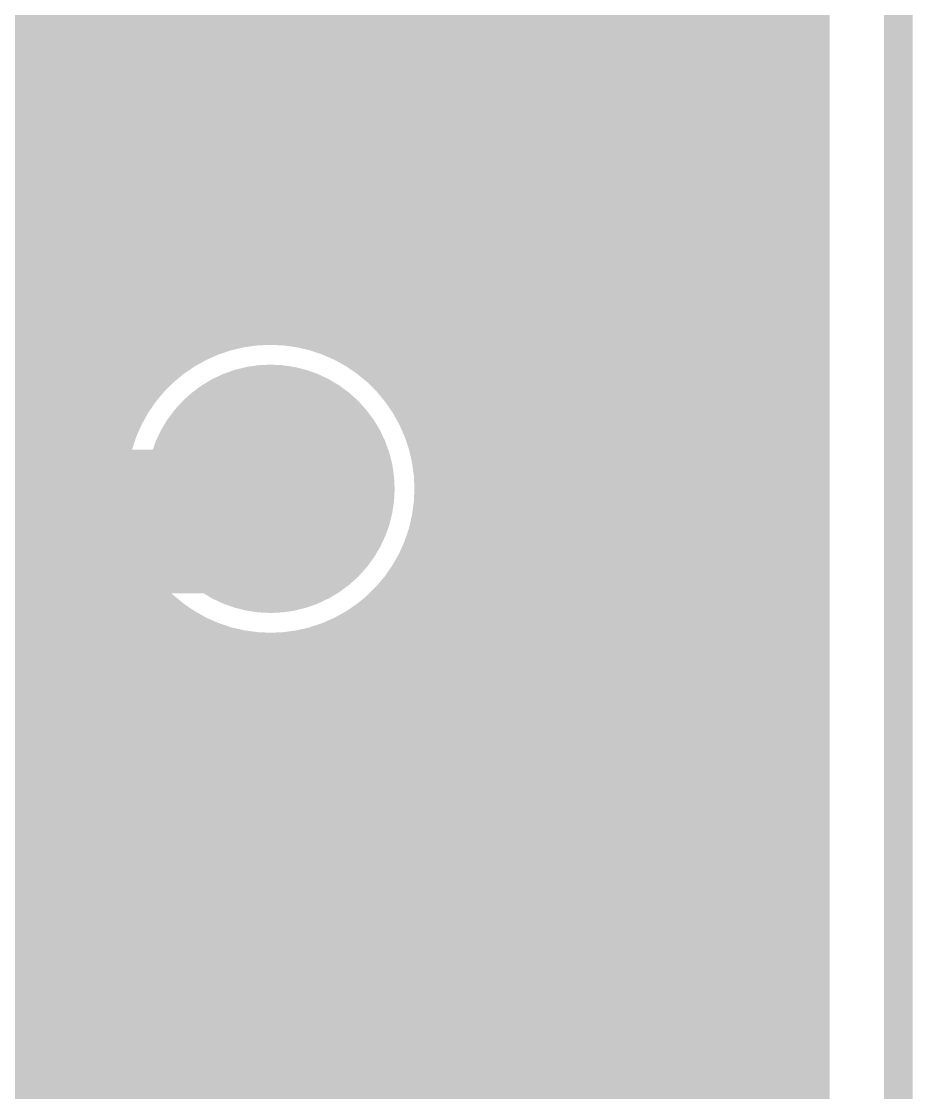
# Model space of a CAD drawing. Extents: x -5 to 208, y -5 to 206.
# Drawn here: x 89.23 to 97.13, y 78.47 to 87.96 of the extents above; entities that cross this region are included whole.
import ezdxf

# ---------------------------------------------------------------- set-up
doc = ezdxf.new("R2010")
doc.units = 0
doc.header["$MEASUREMENT"] = 0
doc.layers.get('0').update_dxf_attribs({"linetype": 'CONTINUOUS'})
for name, color, linetype in [('22-301-0_BOT', 7, 'CONTINUOUS'), ('22-301-0_DRD', 7, 'CONTINUOUS'), ('22-301-0_IN1', 1, 'CONTINUOUS'), ('22-301-0_IN2', 4, 'CONTINUOUS'), ('22-301-0_SMB', 3, 'CONTINUOUS'), ('22-301-0_SMT', 5, 'CONTINUOUS'), ('22-301-0_SST', 14, 'CONTINUOUS'), ('22-301-0_TOP', 9, 'CONTINUOUS'), ('THRUHOLE_TAP', 13, 'CONTINUOUS')]:
    doc.layers.add(name, color=color, linetype=linetype)

# ---------------------------------------------------------------- blocks, each defined once
blk = doc.blocks.new('ROUND_45')
at = {"const_width": 1.09982}
blk.add_lwpolyline([(-0.54991, 0, 1), (0.54991, 0, 1)], format="xyb", close=True, dxfattribs=at)
blk = doc.blocks.new('ROUND_79')
at = {"const_width": 0.54991}
blk.add_lwpolyline([(-0.274954, 0, 1), (0.274954, 0, 1)], format="xyb", close=True, dxfattribs=at)

msp = doc.modelspace()

# ---------------------------------------------------------------- linework, layer by layer
at = {"layer": '22-301-0_BOT', "const_width": 0.254}
for points in [[(89.13622, 106.299), (89.13622, 86.868)], [(89.36482, 106.299), (89.36482, 86.868)], [(89.59342, 106.299), (89.59342, 86.868)], [(89.82202, 106.299), (89.82202, 86.868)], [(90.05062, 106.299), (90.05062, 86.868)], [(90.27922, 106.299), (90.27922, 86.868)], [(90.50782, 106.299), (90.50782, 86.868)], [(90.73642, 106.299), (90.73642, 86.868)], [(90.96502, 106.299), (90.96502, 86.868)], [(91.19362, 106.299), (91.19362, 86.868)], [(91.42222, 106.299), (91.42222, 86.868)], [(91.65082, 106.299), (91.65082, 86.868)], [(91.87942, 106.299), (91.87942, 86.868)], [(92.10802, 106.299), (92.10802, 86.868)], [(92.33662, 106.299), (92.33662, 86.868)], [(92.56522, 106.299), (92.56522, 86.868)], [(92.79382, 106.299), (92.79382, 86.868)], [(93.02242, 106.299), (93.02242, 86.868)], [(93.25102, 106.299), (93.25102, 86.868)], [(93.47962, 106.299), (93.47962, 86.868)], [(93.70822, 106.299), (93.70822, 86.868)], [(93.93682, 106.299), (93.93682, 86.868)], [(94.16542, 106.299), (94.16542, 86.868)], [(94.39402, 106.299), (94.39402, 86.868)], [(94.62262, 106.299), (94.62262, 86.868)], [(94.85122, 106.299), (94.85122, 86.868)], [(94.996, 106.299), (94.996, 86.868)], [(95.631, 106.299), (95.631, 87.249)], [(94.996, 87.884), (75.09002, 87.884)], [(94.996, 87.6554), (75.09002, 87.6554)], [(94.996, 87.4268), (75.09002, 87.4268)], [(94.996, 87.1982), (75.09002, 87.1982)], [(94.996, 86.9696), (75.09002, 86.9696)], [(95.123, 86.868), (75.09002, 86.868)], [(95.123, 86.868), (94.996, 86.868)], [(95.631, 86.487), (95.631, 78.8035)], [(95.4278, 86.31174), (95.4278, 78.8035)], [(95.123, 86.233), (78.12786, 86.233)], [(89.2556, 86.233), (89.2556, 78.8035)], [(89.4842, 86.233), (89.4842, 78.8035)], [(89.7128, 86.233), (89.7128, 78.8035)], [(89.9414, 86.233), (89.9414, 84.40166)], [(90.17, 86.233), (90.17, 84.80552)], [(90.3986, 86.233), (90.3986, 85.04428)], [(90.6272, 86.233), (90.6272, 85.20684)], [(90.8558, 86.233), (90.8558, 85.3186)], [(91.0844, 86.233), (91.0844, 85.38718)], [(91.313, 86.233), (91.313, 85.42274)], [(91.5416, 86.233), (91.5416, 85.42528)], [(91.7702, 86.233), (91.7702, 85.39226)], [(91.9988, 86.233), (91.9988, 85.32622)], [(92.2274, 86.233), (92.2274, 85.22208)], [(92.456, 86.233), (92.456, 85.0646)], [(92.6846, 86.233), (92.6846, 84.83854)], [(92.9132, 86.233), (92.9132, 84.46262)], [(93.1418, 86.233), (93.1418, 78.8035)], [(93.3704, 86.233), (93.3704, 78.8035)], [(93.599, 86.233), (93.599, 78.8035)], [(93.8276, 86.233), (93.8276, 78.8035)], [(94.0562, 86.233), (94.0562, 78.8035)], [(94.2848, 86.233), (94.2848, 78.8035)], [(94.5134, 86.233), (94.5134, 78.8035)], [(94.742, 86.233), (94.742, 78.8035)], [(94.9706, 86.233), (94.9706, 78.8035)], [(95.631, 86.233), (95.123, 86.233)], [(95.1992, 86.23808), (95.1992, 78.8035)], [(95.631, 86.0044), (78.35646, 86.0044)], [(95.631, 85.7758), (78.58506, 85.7758)], [(95.631, 85.5472), (78.81366, 85.5472)], [(90.85834, 85.3186), (79.95666, 85.3186)], [(95.631, 85.3186), (92.02166, 85.3186)], [(90.45448, 85.09), (80.36052, 85.09)], [(95.631, 85.09), (92.42552, 85.09)], [(90.21572, 84.8614), (80.59928, 84.8614)], [(95.631, 84.8614), (92.66428, 84.8614)], [(90.05316, 84.6328), (80.76184, 84.6328)], [(95.631, 84.6328), (92.82684, 84.6328)], [(89.9414, 84.4042), (80.8736, 84.4042)], [(95.631, 84.4042), (92.9386, 84.4042)], [(89.87282, 84.1756), (80.94218, 84.1756)], [(95.631, 84.1756), (93.00718, 84.1756)], [(89.83726, 83.947), (80.97774, 83.947)], [(95.631, 83.947), (93.04274, 83.947)], [(89.83472, 83.7184), (80.98028, 83.7184)], [(95.631, 83.7184), (93.04528, 83.7184)], [(89.8652, 83.4898), (80.94726, 83.4898)], [(95.631, 83.4898), (93.01226, 83.4898)], [(89.93124, 83.2612), (80.88122, 83.2612)], [(89.9414, 83.23834), (89.9414, 78.8035)], [(95.631, 83.2612), (92.94622, 83.2612)], [(92.9132, 83.17484), (92.9132, 78.8035)], [(90.03792, 83.0326), (80.77708, 83.0326)], [(95.631, 83.0326), (92.84208, 83.0326)], [(90.19286, 82.804), (80.6196, 82.804)], [(90.17, 82.83448), (90.17, 78.8035)], [(95.631, 82.804), (92.6846, 82.804)], [(92.6846, 82.80146), (92.6846, 78.8035)], [(90.42146, 82.5754), (80.39354, 82.5754)], [(90.3986, 82.59572), (90.3986, 78.8035)], [(92.456, 82.57286), (92.456, 78.8035)], [(95.631, 82.5754), (92.45854, 82.5754)], [(90.6272, 82.43316), (90.6272, 78.8035)], [(92.2274, 82.41792), (92.2274, 78.8035)], [(90.79484, 82.3468), (80.01762, 82.3468)], [(95.631, 82.3468), (92.08262, 82.3468)], [(90.8558, 82.3214), (90.8558, 78.8035)], [(91.0844, 82.25282), (91.0844, 78.8035)], [(91.7702, 82.2452), (91.7702, 78.8035)], [(91.9988, 82.31124), (91.9988, 78.8035)], [(91.313, 82.21726), (91.313, 78.8035)], [(91.5416, 82.21472), (91.5416, 78.8035)], [(95.631, 82.1182), (69.215, 82.1182)], [(95.631, 81.8896), (69.215, 81.8896)], [(95.631, 81.661), (69.215, 81.661)], [(95.631, 81.4324), (69.215, 81.4324)], [(95.631, 81.2038), (69.215, 81.2038)], [(95.631, 80.9752), (69.215, 80.9752)], [(95.631, 80.7466), (69.215, 80.7466)], [(95.631, 80.518), (69.18706, 80.518)], [(95.631, 80.2894), (69.10832, 80.2894)], [(95.631, 80.0608), (68.96608, 80.0608)], [(95.631, 79.8322), (68.74764, 79.8322)], [(95.631, 79.6036), (68.51904, 79.6036)], [(95.631, 79.375), (68.29044, 79.375)], [(95.631, 79.1464), (68.06184, 79.1464)], [(95.631, 78.9178), (71.7169, 78.9178)], [(95.631, 78.8035), (75.72502, 78.8035)]]:
    msp.add_lwpolyline(points, dxfattribs=at)
for points in [[(95.123, 86.233, 0.236068), (95.631, 86.487)], [(91.44, 85.42782, 0.4142136), (89.83218, 83.82)], [(93.04782, 83.82, 0.4142136), (91.44, 85.42782)], [(89.83218, 83.82, 0.4142136), (91.44, 82.21218)], [(91.44, 82.21218, 0.4142136), (93.04782, 83.82)]]:
    msp.add_lwpolyline(points, format="xyb", dxfattribs=at)
at = {"layer": '22-301-0_DRD', "const_width": 0.254}
for points in [[(97.00006, -2.99974), (97.00006, 118.00078)], [(90.805, 84.455), (90.805, 83.185)], [(92.075, 84.455), (90.805, 84.455)], [(92.075, 84.455), (90.805, 83.185)], [(92.075, 83.185), (90.805, 84.455)], [(92.075, 83.185), (92.075, 84.455)], [(90.805, 83.185), (92.075, 83.185)]]:
    msp.add_lwpolyline(points, dxfattribs=at)
at = {"layer": '22-301-0_IN1'}
for points, const_width in [([(91.2876, 140.41628), (91.2876, 85.2424)], 0.254), ([(91.5162, 140.44676), (91.5162, 85.24748)], 0.254), ([(91.9988, 0), (92.075, 0), (94.94012, 2.86512), (94.94012, 124.9807)], 1.27), ([(89.2302, 97.51314), (89.2302, 72.04202)], 0.254), ([(91.059, 97.37852), (91.059, 85.19668)], 0.254), ([(89.4588, 97.1169), (89.4588, 71.92518)], 0.254), ([(90.8304, 97.0661), (90.8304, 85.11286)], 0.254), ([(89.6874, 96.93656), (89.6874, 71.70166)], 0.254), ([(89.916, 96.84258), (89.916, 27.686)], 0.254), ([(90.6018, 96.91116), (90.6018, 84.97824)], 0.254), ([(90.1446, 96.80956), (90.1446, 84.42452)], 0.254), ([(90.3732, 96.83242), (90.3732, 84.7725)], 0.254), ([(91.7448, 90.00236), (91.7448, 85.217)], 0.254), ([(93.599, 89.75852), (93.599, 76.61148)], 0.254), ([(93.5736, 89.70772), (93.5736, 76.66228)], 0.254), ([(91.9734, 89.52484), (91.9734, 85.14588)], 0.254), ([(93.345, 89.42324), (93.345, 76.94422)], 0.254), ([(92.202, 89.3318), (92.202, 85.02904)], 0.254), ([(93.1164, 89.27846), (93.1164, 77.09154)], 0.254), ([(92.4306, 89.2302), (92.4306, 84.85124)], 0.254), ([(92.6592, 89.1921), (92.6592, 84.56676)], 0.254), ([(92.8878, 89.20734), (92.8878, 77.16266)], 0.254), ([(93.599, 88.0364), (4.191, 88.0364)], 0.254), ([(93.599, 87.8078), (4.191, 87.8078)], 0.254), ([(93.599, 87.5792), (4.191, 87.5792)], 0.254), ([(93.599, 87.3506), (4.191, 87.3506)], 0.254), ([(93.599, 87.122), (4.191, 87.122)], 0.254), ([(93.599, 86.8934), (4.191, 86.8934)], 0.254), ([(93.599, 86.6648), (4.191, 86.6648)], 0.254), ([(93.599, 86.4362), (4.191, 86.4362)], 0.254), ([(93.599, 86.2076), (4.191, 86.2076)], 0.254), ([(93.599, 85.979), (4.191, 85.979)], 0.254), ([(93.599, 85.7504), (4.191, 85.7504)], 0.254), ([(93.599, 85.5218), (4.191, 85.5218)], 0.254), ([(93.599, 85.2932), (4.191, 85.2932)], 0.254), ([(90.73642, 85.0646), (80.07858, 85.0646)], 0.254), ([(93.599, 85.0646), (92.14358, 85.0646)], 0.254), ([(90.43416, 84.836), (80.38084, 84.836)], 0.254), ([(93.599, 84.836), (92.44584, 84.836)], 0.254), ([(90.2462, 84.6074), (80.5688, 84.6074)], 0.254), ([(93.599, 84.6074), (92.6338, 84.6074)], 0.254), ([(90.12428, 84.3788), (80.69072, 84.3788)], 0.254), ([(93.599, 84.3788), (92.75572, 84.3788)], 0.254), ([(90.04808, 84.1502), (80.76692, 84.1502)], 0.254), ([(93.599, 84.1502), (92.83192, 84.1502)], 0.254), ([(90.01252, 83.9216), (80.79994, 83.9216)], 0.254), ([(93.599, 83.9216), (92.86494, 83.9216)], 0.254), ([(90.01506, 83.693), (80.79994, 83.693)], 0.254), ([(93.599, 83.693), (92.86494, 83.693)], 0.254), ([(90.0557, 83.4644), (80.7593, 83.4644)], 0.254), ([(93.599, 83.4644), (92.8243, 83.4644)], 0.254), ([(90.13444, 83.2358), (80.68056, 83.2358)], 0.254), ([(90.1446, 83.21294), (90.1446, 27.686)], 0.254), ([(93.599, 83.2358), (92.74556, 83.2358)], 0.254), ([(90.26398, 83.0072), (80.55102, 83.0072)], 0.254), ([(93.599, 83.0072), (92.61602, 83.0072)], 0.254), ([(92.6592, 83.07324), (92.6592, 77.1779)], 0.254), ([(90.3732, 82.8675), (90.3732, 27.686)], 0.254), ([(90.45956, 82.7786), (80.35544, 82.7786)], 0.254), ([(93.599, 82.7786), (92.42044, 82.7786)], 0.254), ([(92.4306, 82.78876), (92.4306, 77.13726)], 0.254), ([(90.6018, 82.66176), (90.6018, 27.686)], 0.254), ([(92.202, 82.60842), (92.202, 77.0382)], 0.254), ([(90.78214, 82.55), (80.03286, 82.55)], 0.254), ([(90.8304, 82.52714), (90.8304, 27.686)], 0.254), ([(93.599, 82.55), (92.09786, 82.55)], 0.254), ([(91.059, 82.44078), (91.059, 27.686)], 0.254), ([(91.7448, 82.423), (91.7448, 76.36764)], 0.254), ([(91.9734, 82.49158), (91.9734, 76.84516)], 0.254), ([(91.2876, 82.3976), (91.2876, 27.686)], 0.254), ([(91.5162, 82.39252), (91.5162, 27.686)], 0.254), ([(93.599, 82.3214), (31.16326, 82.3214)], 0.254), ([(93.599, 82.0928), (30.97784, 82.0928)], 0.254), ([(93.599, 81.8642), (15.24, 81.8642)], 0.254), ([(93.599, 81.6356), (15.24, 81.6356)], 0.254), ([(93.599, 81.407), (15.24, 81.407)], 0.254), ([(93.599, 81.1784), (15.24, 81.1784)], 0.254), ([(93.599, 80.9498), (15.24, 80.9498)], 0.254), ([(93.599, 80.7212), (15.24, 80.7212)], 0.254), ([(93.599, 80.4926), (15.24, 80.4926)], 0.254), ([(93.599, 80.264), (15.24, 80.264)], 0.254), ([(93.599, 80.0354), (15.24, 80.0354)], 0.254), ([(93.599, 79.8068), (15.24, 79.8068)], 0.254), ([(93.599, 79.5782), (15.24, 79.5782)], 0.254), ([(93.599, 79.3496), (15.24, 79.3496)], 0.254), ([(93.599, 79.121), (15.24, 79.121)], 0.254), ([(93.599, 78.8924), (34.63544, 78.8924)], 0.254), ([(93.599, 78.6638), (34.82086, 78.6638)], 0.254), ([(93.599, 78.4352), (34.88944, 78.4352)], 0.254)]:
    msp.add_lwpolyline(points, dxfattribs=dict(at, const_width=const_width))
at = {"layer": '22-301-0_IN1', "const_width": 0.254}
for points in [[(91.44, 85.25002, 0.4142136), (90.00998, 83.82)], [(92.87002, 83.82, 0.4142136), (91.44, 85.25002)], [(90.00998, 83.82, 0.4142136), (91.44, 82.38998)], [(91.44, 82.38998, 0.4142136), (92.87002, 83.82)]]:
    msp.add_lwpolyline(points, format="xyb", dxfattribs=at)
at = {"layer": '22-301-0_IN2', "const_width": 0.254}
for points in [[(91.2876, 135.4328), (91.2876, 85.2424)], [(91.5162, 135.4328), (91.5162, 85.24748)], [(93.8022, 123.23826), (93.8022, 7.62)], [(96.0882, 123.24588), (96.0882, 7.62)], [(94.0308, 123.10872), (94.0308, 7.62)], [(95.8596, 123.1138), (95.8596, 7.62)], [(94.2594, 123.01474), (94.2594, 7.62)], [(94.488, 122.9487), (94.488, 7.62)], [(95.4024, 122.95124), (95.4024, 7.62)], [(95.631, 123.01728), (95.631, 7.62)], [(94.7166, 122.9106), (94.7166, 7.62)], [(94.9452, 122.90044), (94.9452, 7.62)], [(95.1738, 122.91314), (95.1738, 7.62)], [(96.266, 121.666), (96.266, 7.62), (90.424, 7.62)], [(89.2302, 97.51314), (89.2302, 72.04202)], [(91.059, 97.37852), (91.059, 85.19668)], [(89.4588, 97.1169), (89.4588, 71.92518)], [(90.8304, 97.0661), (90.8304, 85.11286)], [(89.6874, 96.93656), (89.6874, 71.70166)], [(89.916, 96.84258), (89.916, 27.813)], [(90.6018, 96.91116), (90.6018, 84.97824)], [(90.1446, 96.80956), (90.1446, 84.42452)], [(90.3732, 96.83242), (90.3732, 84.7725)], [(91.7448, 90.00236), (91.7448, 85.217)], [(93.5736, 89.70772), (93.5736, 76.66228)], [(91.9734, 89.52484), (91.9734, 85.14588)], [(93.345, 89.42324), (93.345, 76.94422)], [(92.202, 89.3318), (92.202, 85.02904)], [(93.1164, 89.27846), (93.1164, 77.09154)], [(92.4306, 89.2302), (92.4306, 84.85124)], [(92.6592, 89.1921), (92.6592, 84.56676)], [(92.8878, 89.20734), (92.8878, 77.16266)], [(96.266, 87.8586), (4.191, 87.8586)], [(96.266, 87.63), (4.191, 87.63)], [(96.266, 87.4014), (4.191, 87.4014)], [(96.266, 87.1728), (4.191, 87.1728)], [(96.266, 86.9442), (4.191, 86.9442)], [(96.266, 86.7156), (4.191, 86.7156)], [(96.266, 86.487), (4.191, 86.487)], [(96.266, 86.2584), (4.191, 86.2584)], [(96.266, 86.0298), (4.191, 86.0298)], [(96.266, 85.8012), (4.191, 85.8012)], [(96.266, 85.5726), (4.191, 85.5726)], [(96.266, 85.344), (4.191, 85.344)], [(90.83294, 85.1154), (79.97952, 85.1154)], [(96.266, 85.1154), (92.04452, 85.1154)], [(90.4875, 84.8868), (80.3275, 84.8868)], [(96.266, 84.8868), (92.3925, 84.8868)], [(90.28176, 84.6582), (80.53324, 84.6582)], [(96.266, 84.6582), (92.59824, 84.6582)], [(90.14714, 84.4296), (80.66786, 84.4296)], [(96.266, 84.4296), (92.73286, 84.4296)], [(90.06078, 84.201), (80.75168, 84.201)], [(96.266, 84.201), (92.81668, 84.201)], [(90.0176, 83.9724), (80.7974, 83.9724)], [(96.266, 83.9724), (92.8624, 83.9724)], [(90.01252, 83.7438), (80.80248, 83.7438)], [(96.266, 83.7438), (92.86748, 83.7438)], [(90.043, 83.5152), (80.772, 83.5152)], [(96.266, 83.5152), (92.837, 83.5152)], [(90.11158, 83.2866), (80.70088, 83.2866)], [(96.266, 83.2866), (92.76588, 83.2866)], [(90.1446, 83.21294), (90.1446, 27.813)], [(90.22842, 83.058), (80.58404, 83.058)], [(96.266, 83.058), (92.64904, 83.058)], [(92.6592, 83.07324), (92.6592, 77.1779)], [(90.40876, 82.8294), (80.40624, 82.8294)], [(90.3732, 82.8675), (90.3732, 27.813)], [(96.266, 82.8294), (92.47124, 82.8294)], [(92.4306, 82.78876), (92.4306, 77.13726)], [(90.6018, 82.66176), (90.6018, 24.07412)], [(92.202, 82.60842), (92.202, 77.0382)], [(90.69324, 82.6008), (80.12176, 82.6008)], [(90.8304, 82.52714), (90.8304, 24.22144)], [(96.266, 82.6008), (92.18676, 82.6008)], [(91.059, 82.44078), (91.059, 24.31034)], [(91.7448, 82.423), (91.7448, 76.36764)], [(91.9734, 82.49158), (91.9734, 76.84516)], [(96.266, 82.3722), (31.18612, 82.3722)], [(91.2876, 82.3976), (91.2876, 24.3586)], [(91.5162, 82.39252), (91.5162, 24.36368)], [(96.266, 82.1436), (31.03372, 82.1436)], [(96.266, 81.915), (15.24, 81.915)], [(96.266, 81.6864), (15.24, 81.6864)], [(96.266, 81.4578), (15.24, 81.4578)], [(96.266, 81.2292), (15.24, 81.2292)], [(96.266, 81.0006), (15.24, 81.0006)], [(96.266, 80.772), (15.24, 80.772)], [(96.266, 80.5434), (15.24, 80.5434)], [(96.266, 80.3148), (15.24, 80.3148)], [(96.266, 80.0862), (15.24, 80.0862)], [(96.266, 79.8576), (15.24, 79.8576)], [(96.266, 79.629), (15.24, 79.629)], [(96.266, 79.4004), (15.24, 79.4004)], [(96.266, 79.1718), (15.24, 79.1718)], [(96.266, 78.9432), (34.56178, 78.9432)], [(96.266, 78.7146), (34.79292, 78.7146)], [(96.266, 78.486), (41.529, 78.486)]]:
    msp.add_lwpolyline(points, dxfattribs=at)
for points in [[(91.44, 85.25002, 0.4142136), (90.00998, 83.82)], [(92.87002, 83.82, 0.4142136), (91.44, 85.25002)], [(90.00998, 83.82, 0.4142136), (91.44, 82.38998)], [(91.44, 82.38998, 0.4142136), (92.87002, 83.82)]]:
    msp.add_lwpolyline(points, format="xyb", dxfattribs=at)
at = {"layer": '22-301-0_SMT', "const_width": 0.1524}
for points in [[(95.08998, 106.4387), (95.08998, 86.44128), (75.09002, 86.44128)], [(89.18194, 106.4387), (89.18194, 86.44128)], [(89.3191, 106.4387), (89.3191, 86.44128)], [(89.45626, 106.4387), (89.45626, 86.44128)], [(89.59342, 106.4387), (89.59342, 86.44128)], [(89.73058, 106.4387), (89.73058, 86.44128)], [(89.86774, 106.4387), (89.86774, 86.44128)], [(90.0049, 106.4387), (90.0049, 86.44128)], [(90.14206, 106.4387), (90.14206, 86.44128)], [(90.27922, 106.4387), (90.27922, 86.44128)], [(90.41638, 106.4387), (90.41638, 86.44128)], [(90.55354, 106.4387), (90.55354, 86.44128)], [(90.6907, 106.4387), (90.6907, 86.44128)], [(90.82786, 106.4387), (90.82786, 86.44128)], [(90.96502, 106.4387), (90.96502, 86.44128)], [(91.10218, 106.4387), (91.10218, 86.44128)], [(91.23934, 106.4387), (91.23934, 86.44128)], [(91.3765, 106.4387), (91.3765, 86.44128)], [(91.51366, 106.4387), (91.51366, 86.44128)], [(91.65082, 106.4387), (91.65082, 86.44128)], [(91.78798, 106.4387), (91.78798, 86.44128)], [(91.92514, 106.4387), (91.92514, 86.44128)], [(92.0623, 106.4387), (92.0623, 86.44128)], [(92.19946, 106.4387), (92.19946, 86.44128)], [(92.33662, 106.4387), (92.33662, 86.44128)], [(92.47378, 106.4387), (92.47378, 86.44128)], [(92.61094, 106.4387), (92.61094, 86.44128)], [(92.7481, 106.4387), (92.7481, 86.44128)], [(92.88526, 106.4387), (92.88526, 86.44128)], [(93.02242, 106.4387), (93.02242, 86.44128)], [(93.15958, 106.4387), (93.15958, 86.44128)], [(93.29674, 106.4387), (93.29674, 86.44128)], [(93.4339, 106.4387), (93.4339, 86.44128)], [(93.57106, 106.4387), (93.57106, 86.44128)], [(93.70822, 106.4387), (93.70822, 86.44128)], [(93.84538, 106.4387), (93.84538, 86.44128)], [(93.98254, 106.4387), (93.98254, 86.44128)], [(94.1197, 106.4387), (94.1197, 86.44128)], [(94.25686, 106.4387), (94.25686, 86.44128)], [(94.39402, 106.4387), (94.39402, 86.44128)], [(94.53118, 106.4387), (94.53118, 86.44128)], [(94.66834, 106.4387), (94.66834, 86.44128)], [(94.8055, 106.4387), (94.8055, 86.44128)], [(94.94266, 106.4387), (94.94266, 86.44128)], [(95.08998, 87.91448), (75.09002, 87.91448)], [(95.08998, 87.77732), (75.09002, 87.77732)], [(95.08998, 87.64016), (75.09002, 87.64016)], [(95.08998, 87.503), (75.09002, 87.503)], [(95.08998, 87.36584), (75.09002, 87.36584)], [(95.08998, 87.22868), (75.09002, 87.22868)], [(95.08998, 87.09152), (75.09002, 87.09152)], [(95.08998, 86.95436), (75.09002, 86.95436)], [(95.08998, 86.8172), (75.09002, 86.8172)], [(95.08998, 86.68004), (75.09002, 86.68004)], [(95.08998, 86.54288), (75.09002, 86.54288)]]:
    msp.add_lwpolyline(points, dxfattribs=at)
at = {"layer": '22-301-0_SST', "const_width": 0.1524}
for points in [[(94.47276, 85.11794), (94.47276, 85.59292)], [(93.45676, 85.3567), (94.47276, 85.3567)], [(93.96476, 84.75472), (93.96476, 84.39912), (94.13494, 84.27974), (94.30512, 84.27974), (94.47276, 84.39912), (94.47276, 84.75472), (93.45676, 84.75472)], [(93.45676, 83.56092), (93.45676, 83.79714)], [(93.45676, 83.6803), (94.47276, 83.6803), (94.30512, 83.79714)], [(93.45676, 82.8421), (93.45676, 83.07832)], [(93.45676, 82.95894), (94.47276, 82.95894), (94.30512, 83.07832)]]:
    msp.add_lwpolyline(points, dxfattribs=at)
at = {"layer": '22-301-0_SST', "const_width": 0.254}
for points in [[(91.44, 85.22208, 0.4142136), (90.03792, 83.82)], [(92.84208, 83.82, 0.4142136), (91.44, 85.22208)], [(90.03792, 83.82, 0.4142136), (91.44, 82.41792)], [(91.44, 82.41792, 0.4142136), (92.84208, 83.82)]]:
    msp.add_lwpolyline(points, format="xyb", dxfattribs=at)
at = {"layer": '22-301-0_TOP'}
for points, const_width in [([(95.08998, 106.4387), (95.08998, 86.44128), (76.708, 86.44128)], 0.254), ([(89.281, 106.4387), (89.281, 86.44128)], 0.254), ([(89.5096, 106.4387), (89.5096, 86.44128)], 0.254), ([(89.7382, 106.4387), (89.7382, 86.44128)], 0.254), ([(89.9668, 106.4387), (89.9668, 86.44128)], 0.254), ([(90.1954, 106.4387), (90.1954, 86.44128)], 0.254), ([(90.424, 106.4387), (90.424, 86.44128)], 0.254), ([(90.6526, 106.4387), (90.6526, 86.44128)], 0.254), ([(90.8812, 106.4387), (90.8812, 86.44128)], 0.254), ([(91.1098, 106.4387), (91.1098, 86.44128)], 0.254), ([(91.3384, 106.4387), (91.3384, 86.44128)], 0.254), ([(91.567, 106.4387), (91.567, 86.44128)], 0.254), ([(91.7956, 106.4387), (91.7956, 86.44128)], 0.254), ([(92.0242, 106.4387), (92.0242, 86.44128)], 0.254), ([(92.2528, 106.4387), (92.2528, 86.44128)], 0.254), ([(92.4814, 106.4387), (92.4814, 86.44128)], 0.254), ([(92.71, 106.4387), (92.71, 86.44128)], 0.254), ([(92.9386, 106.4387), (92.9386, 86.44128)], 0.254), ([(93.1672, 106.4387), (93.1672, 86.44128)], 0.254), ([(93.3958, 106.4387), (93.3958, 86.44128)], 0.254), ([(93.6244, 106.4387), (93.6244, 86.44128)], 0.254), ([(93.853, 106.4387), (93.853, 86.44128)], 0.254), ([(94.0816, 106.4387), (94.0816, 86.44128)], 0.254), ([(94.3102, 106.4387), (94.3102, 86.44128)], 0.254), ([(94.5388, 106.4387), (94.5388, 86.44128)], 0.254), ([(94.7674, 106.4387), (94.7674, 86.44128)], 0.254), ([(94.996, 106.4387), (94.996, 86.44128)], 0.254), ([(95.08998, 88.04148), (75.565, 88.04148)], 0.254), ([(95.08998, 87.81288), (75.565, 87.81288)], 0.254), ([(95.08998, 87.58428), (75.565, 87.58428)], 0.254), ([(95.08998, 87.35568), (75.565, 87.35568)], 0.254), ([(95.08998, 87.12708), (75.565, 87.12708)], 0.254), ([(95.08998, 86.89848), (75.565, 86.89848)], 0.254), ([(95.08998, 86.66988), (75.565, 86.66988)], 0.254), ([(91.44, 83.82), (91.15044, 83.53044), (87.63, 83.53044)], 1.27)]:
    msp.add_lwpolyline(points, dxfattribs=dict(at, const_width=const_width))

# ---------------------------------------------------------------- block references
at = {"layer": '22-301-0_BOT'}
msp.add_blockref('ROUND_45', (91.44, 83.82), dxfattribs=at)
at = {"layer": '22-301-0_IN1'}
msp.add_blockref('ROUND_45', (91.44, 83.82), dxfattribs=at)
at = {"layer": '22-301-0_IN2'}
msp.add_blockref('ROUND_45', (91.44, 83.82), dxfattribs=at)
at = {"layer": '22-301-0_SMB'}
msp.add_blockref('ROUND_45', (91.44, 83.82), dxfattribs=at)
at = {"layer": '22-301-0_SMT'}
msp.add_blockref('ROUND_45', (91.44, 83.82), dxfattribs=at)
at = {"layer": '22-301-0_TOP'}
msp.add_blockref('ROUND_45', (91.44, 83.82), dxfattribs=at)
at = {"layer": 'THRUHOLE_TAP'}
msp.add_blockref('ROUND_79', (91.44, 83.82), dxfattribs=at)

doc.saveas('drawing.dxf')
